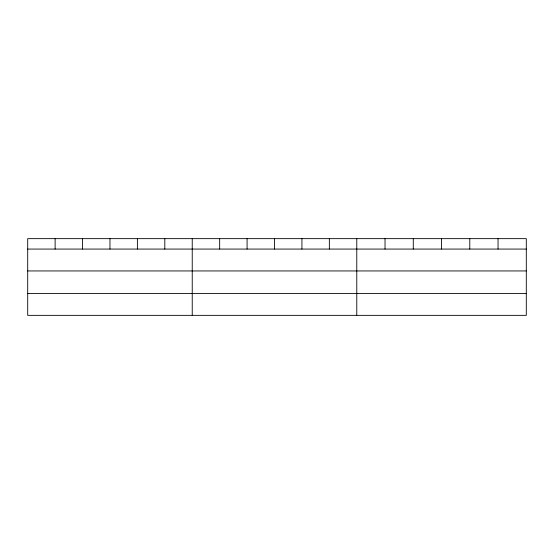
<?xml version="1.0" encoding="UTF-8"?>
<svg xmlns="http://www.w3.org/2000/svg" width="554" height="554" viewBox="0 0 554 554"><rect width="100%" height="100%" fill="white"/><g stroke="black" fill="none" stroke-linecap="round" stroke-linejoin="round"><path stroke-width="0.83" d="M526.3 270.948L526.3 238.649L27.7 238.649L27.7 315.351L526.3 315.351L526.3 270.948L27.7 270.948M27.7 249.071L526.3 249.071M27.7 293.481L526.3 293.481M498.046 238.649L498.046 249.071M469.792 238.649L469.792 249.071M441.538 238.649L441.538 249.071M413.284 238.649L413.284 249.071M385.03 238.649L385.03 249.071M356.776 238.649L356.776 315.351M329.353 238.649L329.353 249.071M301.93 238.649L301.93 249.071M274.507 238.649L274.507 249.071M247.084 238.649L247.084 249.071M219.661 238.649L219.661 249.071M192.238 238.649L192.238 315.351M164.815 238.649L164.815 249.071M137.392 238.649L137.392 249.071M109.969 238.649L109.969 249.071M82.546 238.649L82.546 249.071M55.123 238.649L55.123 249.071"/></g></svg>
